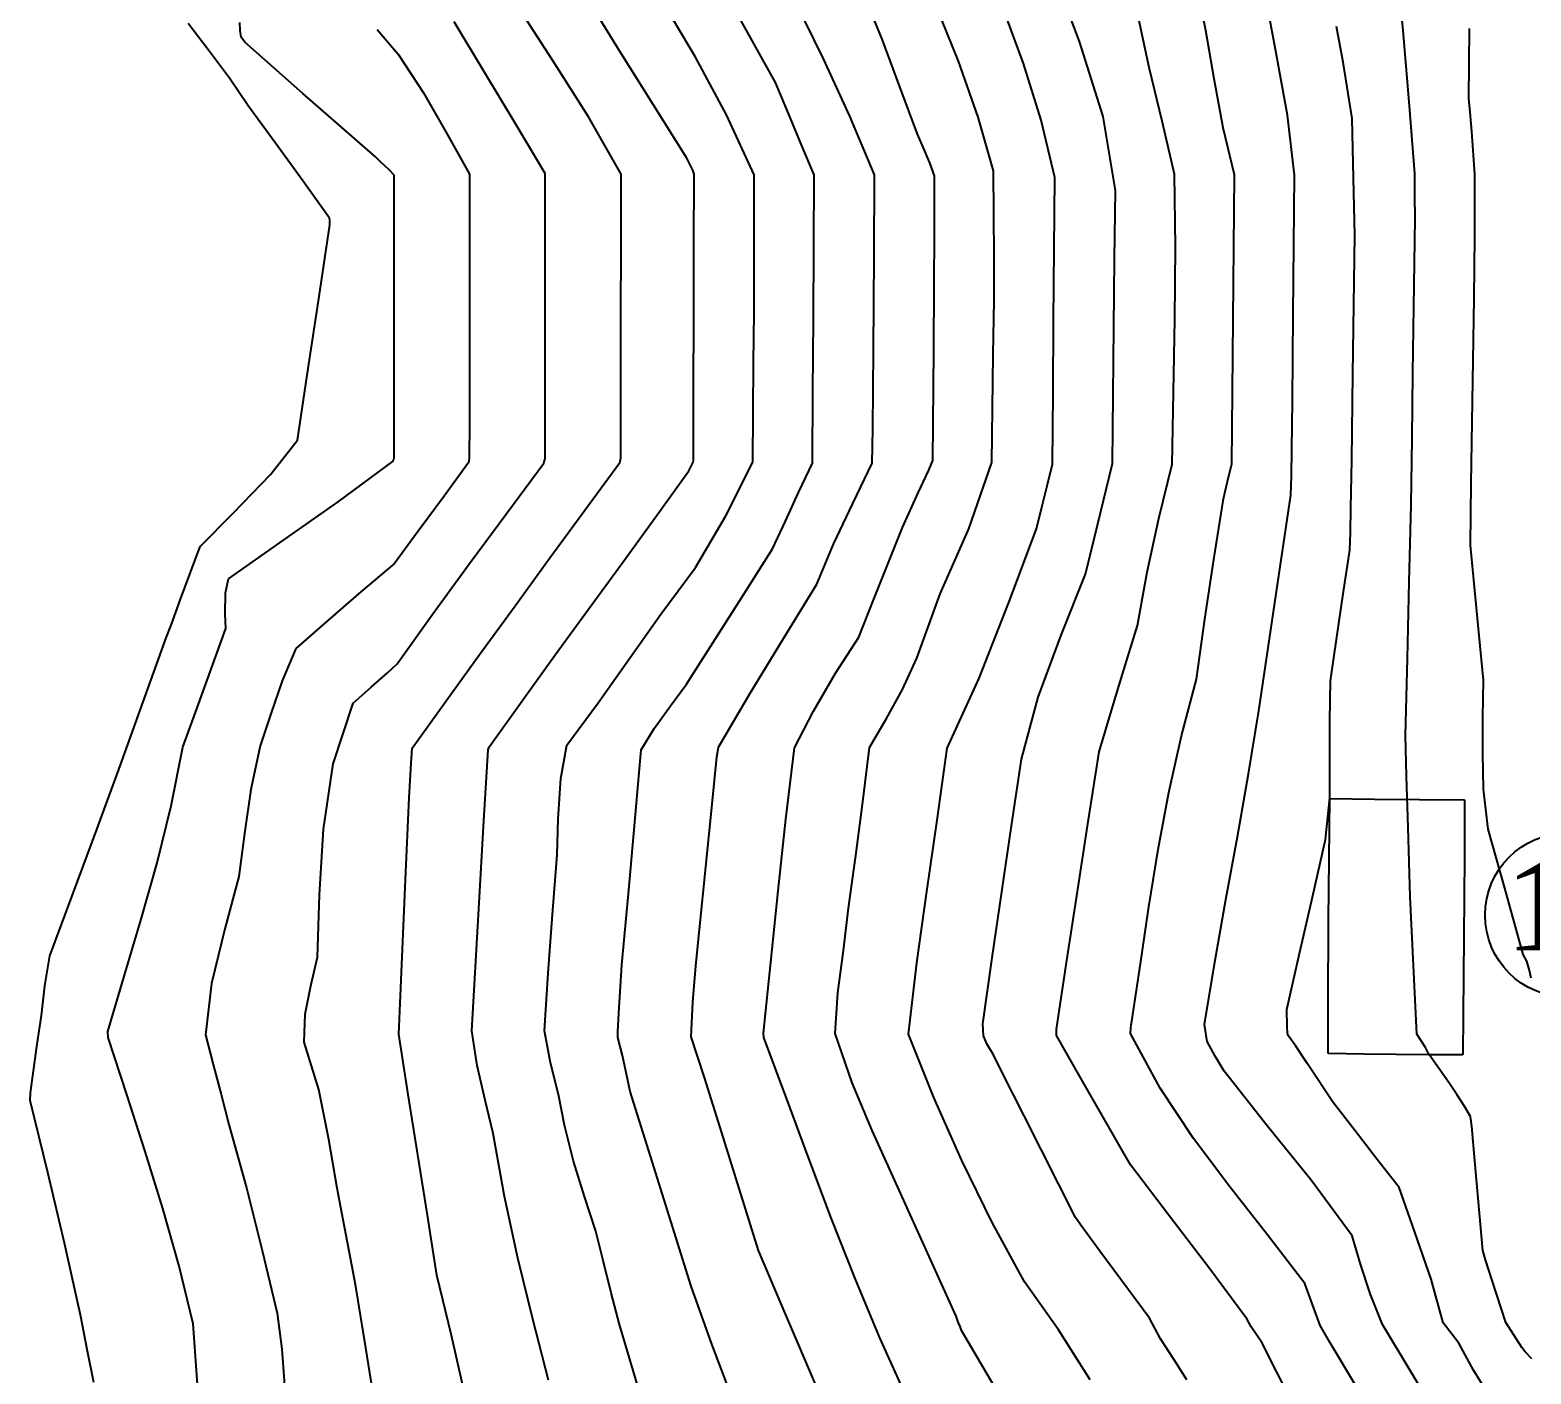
# Model space of a CAD drawing. Header units: millimetres. Extents: x 21147 to 21795, y 3328 to 3821.
# Drawn here: x 21251.2 to 21317.5, y 3493.8 to 3553.1 of the extents above; entities that cross this region are included whole.
import ezdxf

# ---------------------------------------------------------------- set-up
doc = ezdxf.new("R2010")
doc.units = ezdxf.units.MM
doc.header["$MEASUREMENT"] = 0
for name, color, linetype in [('CURVAS', 43, 'Continuous'), ('EDIFICADO', 1, 'Continuous'), ('texto', 3, 'Continuous')]:
    doc.layers.add(name, color=color, linetype=linetype)
doc.styles.add('ROMANS', font='TIMES.TTF')

msp = doc.modelspace()

# ---------------------------------------------------------------- linework, layer by layer
at = {"layer": 'CURVAS', "linetype": 'Continuous'}
for p, q in [((21297.552, 3552.571), (21296.364, 3555.729)), ((21303.122, 3553.055), (21302.55, 3555.925)), ((21311.828, 3553.059), (21311.525, 3556.21)), ((21277.25, 3552.171), (21275.773, 3554.556)), ((21280.599, 3551.889), (21279.119, 3554.389)), ((21286.257, 3551.812), (21285.038, 3554.305)), ((21288.838, 3552.685), (21287.992, 3554.777)), ((21306.249, 3551.991), (21305.747, 3554.65)), ((21274.295, 3551.753), (21272.672, 3554.249)), ((21284.142, 3550.761), (21282.54, 3553.622)), ((21292.21, 3551.702), (21291.205, 3554.176)), ((21295.074, 3551.598), (21294.162, 3554.073)), ((21300.624, 3551.429), (21300.108, 3553.833)), ((21259.11, 3552.193), (21258.219, 3553.367)), ((21260.514, 3553.063), (21260.504, 3553.415)), ((21260.553, 3552.763), (21260.514, 3553.063)), ((21266.55, 3553.11), (21267.486, 3552.015)), ((21271.306, 3551.2), (21269.962, 3553.441)), ((21303.493, 3550.929), (21303.122, 3553.055)), ((21309.189, 3551.665), (21308.898, 3553.243)), ((21312.1, 3549.906), (21311.828, 3553.059)), ((21314.732, 3550.061), (21314.76, 3553.149)), ((21260.718, 3552.54), (21260.553, 3552.763)), ((21263.281, 3550.281), (21260.718, 3552.54)), ((21289.623, 3550.57), (21288.838, 3552.685)), ((21298.596, 3549.265), (21297.552, 3552.571)), ((21260.044, 3550.959), (21259.11, 3552.193)), ((21267.486, 3552.015), (21268.596, 3550.307)), ((21275.878, 3549.253), (21274.295, 3551.753)), ((21278.735, 3549.794), (21277.25, 3552.171)), ((21281.975, 3549.335), (21280.599, 3551.889)), ((21287.416, 3549.282), (21286.257, 3551.812)), ((21293.083, 3549.243), (21292.21, 3551.702)), ((21306.733, 3549.33), (21306.249, 3551.991)), ((21309.587, 3549.177), (21309.189, 3551.665)), ((21260.864, 3549.74), (21260.044, 3550.959)), ((21272.647, 3548.965), (21271.306, 3551.2)), ((21295.862, 3549.102), (21295.074, 3551.598)), ((21301.205, 3549.065), (21300.624, 3551.429)), ((21268.596, 3550.307), (21269.642, 3548.492)), ((21284.706, 3549.402), (21284.142, 3550.761)), ((21290.404, 3548.485), (21289.623, 3550.57)), ((21303.895, 3548.764), (21303.493, 3550.929)), ((21262.073, 3548.091), (21260.864, 3549.74)), ((21264.862, 3548.901), (21263.281, 3550.281)), ((21280.223, 3547.426), (21278.735, 3549.794)), ((21312.35, 3546.755), (21312.1, 3549.906)), ((21314.794, 3549.464), (21314.732, 3550.061)), ((21273.971, 3546.745), (21272.647, 3548.965)), ((21277.326, 3546.716), (21275.878, 3549.253)), ((21283.189, 3546.696), (21281.975, 3549.335)), ((21285.273, 3548.048), (21284.706, 3549.402)), ((21288.498, 3546.696), (21287.416, 3549.282)), ((21293.758, 3546.862), (21293.083, 3549.243)), ((21296.461, 3546.58), (21295.862, 3549.102)), ((21299.135, 3545.996), (21298.596, 3549.265)), ((21301.741, 3546.726), (21301.205, 3549.065)), ((21307.041, 3546.677), (21306.733, 3549.33)), ((21309.648, 3546.549), (21309.587, 3549.177)), ((21314.864, 3548.599), (21314.794, 3549.464)), ((21266.484, 3547.484), (21264.862, 3548.901)), ((21269.642, 3548.492), (21270.636, 3546.726)), ((21290.611, 3548.016), (21290.404, 3548.485)), ((21304.396, 3546.696), (21303.895, 3548.764)), ((21315.004, 3546.726), (21314.864, 3548.599)), ((21263.275, 3546.43), (21262.073, 3548.091)), ((21285.844, 3546.696), (21285.273, 3548.048)), ((21290.939, 3547.215), (21290.611, 3548.016)), ((21266.711, 3547.26), (21266.484, 3547.484)), ((21267.081, 3546.908), (21266.711, 3547.26)), ((21280.382, 3547.102), (21280.223, 3547.426)), ((21280.483, 3546.894), (21280.382, 3547.102)), ((21291.153, 3546.648), (21290.939, 3547.215)), ((21264.452, 3544.781), (21263.275, 3546.43)), ((21267.301, 3546.677), (21267.081, 3546.908)), ((21267.301, 3543.548), (21267.301, 3546.677)), ((21270.636, 3546.726), (21270.636, 3539.433)), ((21273.971, 3543.604), (21273.971, 3546.745)), ((21277.319, 3543.582), (21277.326, 3546.716)), ((21280.544, 3546.726), (21280.483, 3546.894)), ((21280.537, 3543.568), (21280.544, 3546.726)), ((21283.192, 3544.684), (21283.189, 3546.696)), ((21285.823, 3543.51), (21285.844, 3546.696)), ((21288.487, 3543.12), (21288.498, 3546.696)), ((21291.151, 3544.056), (21291.153, 3546.648)), ((21293.768, 3544.968), (21293.758, 3546.862)), ((21296.434, 3543.415), (21296.461, 3546.58)), ((21301.789, 3543.52), (21301.741, 3546.726)), ((21304.361, 3543.502), (21304.396, 3546.696)), ((21306.983, 3540.525), (21307.041, 3546.677)), ((21309.695, 3544.022), (21309.648, 3546.549)), ((21312.352, 3545.766), (21312.35, 3546.755)), ((21314.992, 3543.972), (21315.004, 3546.726)), ((21299.101, 3542.984), (21299.135, 3545.996)), ((21312.36, 3544.781), (21312.352, 3545.766)), ((21263.995, 3541.319), (21264.471, 3544.489)), ((21264.462, 3544.694), (21264.452, 3544.781)), ((21264.474, 3544.609), (21264.462, 3544.694)), ((21264.471, 3544.489), (21264.474, 3544.609)), ((21283.199, 3542.671), (21283.192, 3544.684)), ((21293.781, 3543.08), (21293.768, 3544.968)), ((21312.35, 3543.76), (21312.36, 3544.781)), ((21291.143, 3541.883), (21291.151, 3544.056)), ((21309.614, 3537.895), (21309.695, 3544.022)), ((21312.307, 3540.858), (21312.35, 3543.76)), ((21314.962, 3541.233), (21314.992, 3543.972)), ((21267.301, 3540.42), (21267.301, 3543.548)), ((21273.971, 3540.465), (21273.971, 3543.604)), ((21277.312, 3540.45), (21277.319, 3543.582)), ((21280.53, 3540.41), (21280.537, 3543.568)), ((21285.806, 3540.324), (21285.823, 3543.51)), ((21288.46, 3538.957), (21288.487, 3543.12)), ((21293.778, 3541.154), (21293.781, 3543.08)), ((21296.409, 3540.25), (21296.434, 3543.415)), ((21301.758, 3540.304), (21301.789, 3543.52)), ((21304.329, 3540.308), (21304.361, 3543.502)), ((21283.189, 3540.619), (21283.199, 3542.671)), ((21299.069, 3539.973), (21299.101, 3542.984)), ((21291.12, 3538.952), (21291.143, 3541.883)), ((21263.519, 3538.149), (21263.995, 3541.319)), ((21293.742, 3538.762), (21293.778, 3541.154)), ((21314.921, 3538.504), (21314.962, 3541.233)), ((21267.301, 3537.291), (21267.301, 3540.42)), ((21273.971, 3537.328), (21273.971, 3540.465)), ((21277.308, 3537.321), (21277.312, 3540.45)), ((21280.522, 3537.252), (21280.53, 3540.41)), ((21283.17, 3538.412), (21283.189, 3540.619)), ((21306.946, 3536.714), (21306.983, 3540.525)), ((21312.268, 3537.956), (21312.307, 3540.858)), ((21285.79, 3537.14), (21285.806, 3540.324)), ((21296.386, 3537.085), (21296.409, 3540.25)), ((21299.038, 3536.961), (21299.069, 3539.973)), ((21301.695, 3537.098), (21301.758, 3540.304)), ((21304.299, 3537.114), (21304.329, 3540.308)), ((21270.636, 3539.433), (21270.632, 3535.677)), ((21283.153, 3536.208), (21283.17, 3538.412)), ((21288.428, 3535.479), (21288.46, 3538.957)), ((21291.075, 3534.085), (21291.12, 3538.952)), ((21293.71, 3536.373), (21293.742, 3538.762)), ((21314.877, 3535.782), (21314.921, 3538.504)), ((21263.042, 3534.98), (21263.519, 3538.149)), ((21309.562, 3534.109), (21309.614, 3537.895)), ((21312.231, 3535.057), (21312.268, 3537.956)), ((21267.301, 3534.163), (21267.301, 3537.291)), ((21273.971, 3534.192), (21273.971, 3537.328)), ((21277.306, 3534.192), (21277.308, 3537.321)), ((21280.515, 3534.095), (21280.522, 3537.252)), ((21285.775, 3533.959), (21285.79, 3537.14)), ((21296.364, 3533.92), (21296.386, 3537.085)), ((21301.644, 3533.92), (21301.695, 3537.098)), ((21304.269, 3533.92), (21304.299, 3537.114)), ((21299.009, 3533.949), (21299.038, 3536.961)), ((21306.921, 3534.568), (21306.946, 3536.714)), ((21283.14, 3534.007), (21283.153, 3536.208)), ((21293.681, 3533.988), (21293.71, 3536.373)), ((21314.838, 3533.062), (21314.877, 3535.782)), ((21270.632, 3535.677), (21270.624, 3534.266)), ((21288.401, 3533.959), (21288.428, 3535.479)), ((21312.184, 3532.121), (21312.231, 3535.057)), ((21261.85, 3533.46), (21263.042, 3534.98)), ((21306.9, 3533.409), (21306.921, 3534.568)), ((21264.841, 3532.257), (21267.262, 3534.046)), ((21267.262, 3534.046), (21267.272, 3534.085)), ((21267.272, 3534.085), (21267.284, 3534.124)), ((21267.284, 3534.124), (21267.301, 3534.163)), ((21270.607, 3534.007), (21269.509, 3532.513)), ((21270.624, 3534.266), (21270.607, 3534.007)), ((21272.286, 3531.753), (21273.913, 3533.968)), ((21273.913, 3533.968), (21273.932, 3534.039)), ((21273.932, 3534.039), (21273.952, 3534.115)), ((21273.952, 3534.115), (21273.971, 3534.192)), ((21275.725, 3531.888), (21277.267, 3533.998)), ((21277.267, 3533.998), (21277.278, 3534.059)), ((21277.278, 3534.059), (21277.29, 3534.124)), ((21277.29, 3534.124), (21277.306, 3534.192)), ((21280.311, 3533.628), (21280.442, 3533.885)), ((21280.442, 3533.885), (21280.495, 3534.006)), ((21280.495, 3534.006), (21280.515, 3534.095)), ((21281.951, 3531.639), (21283.14, 3534.007)), ((21285.15, 3532.667), (21285.775, 3533.959)), ((21287.543, 3532.182), (21288.401, 3533.959)), ((21290.898, 3533.66), (21291.075, 3534.085)), ((21292.661, 3531.062), (21293.681, 3533.988)), ((21296.124, 3532.967), (21296.364, 3533.92)), ((21298.611, 3532.316), (21299.009, 3533.949)), ((21301.053, 3531.528), (21301.644, 3533.92)), ((21304.146, 3533.407), (21304.269, 3533.92)), ((21309.53, 3531.997), (21309.562, 3534.109)), ((21260.196, 3531.761), (21261.85, 3533.46)), ((21278.842, 3531.583), (21280.311, 3533.628)), ((21290.438, 3532.653), (21290.898, 3533.66)), ((21304.027, 3532.899), (21304.146, 3533.407)), ((21306.875, 3532.559), (21306.9, 3533.409)), ((21314.81, 3530.342), (21314.838, 3533.062)), ((21269.509, 3532.513), (21268.412, 3531.023)), ((21284.579, 3531.403), (21285.15, 3532.667)), ((21289.743, 3531.119), (21290.438, 3532.653)), ((21295.888, 3532.017), (21296.124, 3532.967)), ((21303.91, 3532.393), (21304.027, 3532.899)), ((21306.402, 3529.382), (21306.875, 3532.559)), ((21258.744, 3530.293), (21260.196, 3531.761)), ((21262.387, 3530.539), (21264.841, 3532.257)), ((21270.639, 3529.532), (21272.286, 3531.753)), ((21274.184, 3529.779), (21275.725, 3531.888)), ((21286.688, 3530.388), (21287.543, 3532.182)), ((21295.654, 3531.071), (21295.888, 3532.017)), ((21298.215, 3530.685), (21298.611, 3532.316)), ((21303.485, 3529.717), (21303.91, 3532.393)), ((21309.506, 3530.892), (21309.53, 3531.997)), ((21312.1, 3528.728), (21312.184, 3532.121)), ((21277.366, 3529.549), (21278.842, 3531.583)), ((21280.603, 3529.362), (21281.951, 3531.639)), ((21284.006, 3530.176), (21284.579, 3531.403)), ((21289.094, 3529.506), (21289.743, 3531.119)), ((21300.53, 3529.155), (21301.053, 3531.528)), ((21259.999, 3528.854), (21262.387, 3530.539)), ((21268.412, 3531.023), (21267.32, 3529.535)), ((21291.4, 3528.201), (21292.661, 3531.062)), ((21294.426, 3527.819), (21295.654, 3531.071)), ((21297.823, 3529.058), (21298.215, 3530.685)), ((21309.481, 3530.128), (21309.506, 3530.892)), ((21257.885, 3527.965), (21258.744, 3530.293)), ((21272.646, 3527.674), (21274.184, 3529.779)), ((21282.742, 3528.186), (21284.006, 3530.176)), ((21285.96, 3528.63), (21286.688, 3530.388)), ((21309.192, 3528.203), (21309.481, 3530.128)), ((21314.995, 3528.351), (21314.81, 3530.342)), ((21267.32, 3529.535), (21265.837, 3528.278)), ((21269.01, 3527.315), (21270.639, 3529.532)), ((21275.889, 3527.523), (21277.366, 3529.549)), ((21279.076, 3527.298), (21280.603, 3529.362)), ((21288.45, 3527.894), (21289.094, 3529.506)), ((21300.108, 3526.802), (21300.53, 3529.155)), ((21303.086, 3527.073), (21303.485, 3529.717)), ((21305.932, 3526.209), (21306.402, 3529.382)), ((21259.866, 3528.235), (21259.999, 3528.854)), ((21284.483, 3526.225), (21285.96, 3528.63)), ((21296.739, 3526.373), (21297.823, 3529.058)), ((21312.019, 3525.337), (21312.1, 3528.728)), ((21257.464, 3526.816), (21257.885, 3527.965)), ((21259.855, 3527.318), (21259.866, 3528.235)), ((21265.837, 3528.278), (21264.383, 3527.024)), ((21281.478, 3526.2), (21282.742, 3528.186)), ((21287.808, 3526.287), (21288.45, 3527.894)), ((21290.375, 3525.353), (21291.4, 3528.201)), ((21293.13, 3524.47), (21294.426, 3527.819)), ((21308.908, 3526.28), (21309.192, 3528.203)), ((21315.182, 3526.365), (21314.995, 3528.351)), ((21259.872, 3526.666), (21259.855, 3527.318)), ((21267.437, 3525.11), (21269.01, 3527.315)), ((21271.117, 3525.572), (21272.646, 3527.674)), ((21274.417, 3525.501), (21275.889, 3527.523)), ((21277.693, 3525.338), (21279.076, 3527.298)), ((21257.247, 3526.258), (21257.464, 3526.816)), ((21259.24, 3524.916), (21259.872, 3526.666)), ((21264.383, 3527.024), (21262.964, 3525.781)), ((21299.443, 3524.644), (21300.108, 3526.802)), ((21302.714, 3524.43), (21303.086, 3527.073)), ((21256.236, 3523.432), (21257.247, 3526.258)), ((21262.964, 3525.781), (21262.37, 3524.358)), ((21280.214, 3524.216), (21281.478, 3526.2)), ((21283.019, 3523.815), (21284.483, 3526.225)), ((21286.776, 3524.702), (21287.808, 3526.287)), ((21295.733, 3523.637), (21296.739, 3526.373)), ((21305.465, 3523.039), (21305.932, 3526.209)), ((21308.625, 3524.362), (21308.908, 3526.28)), ((21315.374, 3524.381), (21315.182, 3526.365)), ((21269.6, 3523.476), (21271.117, 3525.572)), ((21272.956, 3523.479), (21274.417, 3525.501)), ((21276.307, 3523.391), (21277.693, 3525.338)), ((21289.742, 3523.978), (21290.375, 3525.353)), ((21311.941, 3521.95), (21312.019, 3525.337)), ((21258.608, 3523.169), (21259.24, 3524.916)), ((21266.287, 3524.074), (21267.015, 3524.717)), ((21267.015, 3524.717), (21267.437, 3525.11)), ((21285.813, 3523.023), (21286.776, 3524.702)), ((21291.707, 3521.386), (21293.13, 3524.47)), ((21299.007, 3523.197), (21299.443, 3524.644)), ((21262.37, 3524.358), (21261.86, 3522.894)), ((21265.502, 3523.37), (21266.287, 3524.074)), ((21279.504, 3523.249), (21280.214, 3524.216)), ((21281.614, 3521.435), (21283.019, 3523.815)), ((21289.027, 3522.687), (21289.742, 3523.978)), ((21302.049, 3521.933), (21302.714, 3524.43)), ((21308.603, 3522.61), (21308.625, 3524.362)), ((21315.343, 3522.736), (21315.374, 3524.381)), ((21255.213, 3520.607), (21256.236, 3523.432)), ((21257.976, 3521.425), (21258.608, 3523.169)), ((21264.619, 3520.694), (21265.502, 3523.37)), ((21268.098, 3521.386), (21269.6, 3523.476)), ((21271.511, 3521.454), (21272.956, 3523.479)), ((21274.924, 3521.522), (21276.307, 3523.391)), ((21278.775, 3522.253), (21279.504, 3523.249)), ((21294.993, 3520.9), (21295.733, 3523.637)), ((21298.426, 3521.221), (21299.007, 3523.197)), ((21261.86, 3522.894), (21261.389, 3521.484)), ((21284.968, 3521.406), (21285.813, 3523.023)), ((21288.284, 3521.415), (21289.027, 3522.687)), ((21305.011, 3520.247), (21305.465, 3523.039)), ((21308.593, 3520.902), (21308.603, 3522.61)), ((21315.345, 3521.136), (21315.343, 3522.736)), ((21278.201, 3521.318), (21278.775, 3522.253)), ((21301.495, 3519.424), (21302.049, 3521.933)), ((21311.951, 3521.347), (21311.941, 3521.95)), ((21257.472, 3518.844), (21257.976, 3521.425)), ((21261.389, 3521.484), (21260.989, 3519.554)), ((21268.051, 3520.724), (21268.098, 3521.386)), ((21271.264, 3518.176), (21271.463, 3521.309)), ((21271.463, 3521.309), (21271.475, 3521.357)), ((21271.475, 3521.357), (21271.492, 3521.406)), ((21271.492, 3521.406), (21271.511, 3521.454)), ((21274.656, 3520.051), (21274.924, 3521.522)), ((21277.932, 3518.121), (21278.201, 3521.318)), ((21281.551, 3521.001), (21281.614, 3521.435)), ((21284.592, 3518.244), (21284.968, 3521.406)), ((21287.995, 3519.016), (21288.284, 3521.415)), ((21291.271, 3518.205), (21291.707, 3521.386)), ((21297.938, 3518.135), (21298.426, 3521.221)), ((21311.964, 3520.745), (21311.951, 3521.347)), ((21254.182, 3517.791), (21255.213, 3520.607)), ((21264.188, 3517.815), (21264.619, 3520.694)), ((21267.974, 3519.188), (21268.051, 3520.724)), ((21281.337, 3518.913), (21281.551, 3521.001)), ((21294.554, 3517.964), (21294.993, 3520.9)), ((21308.596, 3519.189), (21308.593, 3520.902)), ((21311.98, 3520.142), (21311.964, 3520.745)), ((21315.374, 3519.568), (21315.345, 3521.136)), ((21274.547, 3518.272), (21274.656, 3520.051)), ((21304.518, 3517.468), (21305.011, 3520.247)), ((21312.048, 3517.876), (21311.98, 3520.142)), ((21260.989, 3519.554), (21260.7, 3517.621)), ((21267.814, 3515.593), (21267.974, 3519.188)), ((21301.027, 3516.906), (21301.495, 3519.424)), ((21308.402, 3517.351), (21308.596, 3519.189)), ((21315.579, 3517.81), (21315.374, 3519.568)), ((21256.849, 3516.322), (21257.472, 3518.844)), ((21280.787, 3513.384), (21281.337, 3518.913)), ((21287.679, 3516.649), (21287.995, 3519.016)), ((21271.083, 3515.072), (21271.264, 3518.176)), ((21274.506, 3516.67), (21274.547, 3518.272)), ((21277.643, 3514.961), (21277.932, 3518.121)), ((21284.251, 3515.09), (21284.592, 3518.244)), ((21290.812, 3515.053), (21291.271, 3518.205)), ((21294.124, 3515.043), (21294.554, 3517.964)), ((21297.463, 3515.064), (21297.938, 3518.135)), ((21312.147, 3514.825), (21312.048, 3517.876)), ((21253.147, 3514.992), (21254.182, 3517.791)), ((21260.7, 3517.621), (21260.456, 3515.718)), ((21264.019, 3514.911), (21264.188, 3517.815)), ((21304.013, 3514.701), (21304.518, 3517.468)), ((21307.833, 3514.809), (21308.402, 3517.351)), ((21316.317, 3515.202), (21315.579, 3517.81)), ((21274.297, 3514.049), (21274.506, 3516.67)), ((21287.351, 3514.327), (21287.679, 3516.649)), ((21300.616, 3514.384), (21301.027, 3516.906)), ((21256.148, 3513.838), (21256.849, 3516.322)), ((21260.456, 3515.718), (21259.839, 3513.413)), ((21267.515, 3508.756), (21267.814, 3515.593)), ((21317.133, 3512.275), (21316.317, 3515.202)), ((21252.113, 3512.217), (21253.147, 3514.992)), ((21263.917, 3512.159), (21264.019, 3514.911)), ((21270.91, 3511.985), (21271.083, 3515.072)), ((21277.355, 3511.828), (21277.643, 3514.961)), ((21283.929, 3511.944), (21284.251, 3515.09)), ((21290.375, 3511.909), (21290.812, 3515.053)), ((21293.704, 3512.131), (21294.124, 3515.043)), ((21296.995, 3512.01), (21297.463, 3515.064)), ((21303.523, 3511.944), (21304.013, 3514.701)), ((21307.262, 3512.319), (21307.833, 3514.809)), ((21312.293, 3511.791), (21312.147, 3514.825)), ((21274.099, 3511.458), (21274.297, 3514.049)), ((21287.13, 3512.452), (21287.351, 3514.327)), ((21300.238, 3511.86), (21300.616, 3514.384)), ((21255.408, 3511.365), (21256.148, 3513.838)), ((21259.839, 3513.413), (21259.244, 3511.002)), ((21280.627, 3511.773), (21280.787, 3513.384)), ((21251.889, 3510.895), (21252.113, 3512.217)), ((21263.634, 3510.894), (21263.917, 3512.159)), ((21270.733, 3508.901), (21270.91, 3511.985)), ((21283.607, 3508.804), (21283.929, 3511.944)), ((21286.884, 3510.589), (21287.13, 3512.452)), ((21290.005, 3508.756), (21290.375, 3511.909)), ((21293.292, 3509.222), (21293.704, 3512.131)), ((21296.53, 3508.979), (21296.995, 3512.01)), ((21303.073, 3509.193), (21303.523, 3511.944)), ((21306.7, 3509.854), (21307.262, 3512.319)), ((21317.289, 3511.984), (21317.133, 3512.275)), ((21317.412, 3511.572), (21317.289, 3511.984)), ((21254.67, 3508.882), (21255.408, 3511.365)), ((21273.942, 3508.901), (21274.099, 3511.458)), ((21277.219, 3509.693), (21277.355, 3511.828)), ((21280.481, 3510.172), (21280.627, 3511.773)), ((21299.865, 3509.339), (21300.238, 3511.86)), ((21312.437, 3508.765), (21312.293, 3511.791)), ((21317.484, 3511.235), (21317.412, 3511.572)), ((21251.741, 3509.582), (21251.889, 3510.895)), ((21259.244, 3511.002), (21258.978, 3508.736)), ((21263.383, 3509.641), (21263.634, 3510.894)), ((21286.767, 3508.785), (21286.884, 3510.589)), ((21280.418, 3508.639), (21280.481, 3510.172)), ((21251.549, 3508.318), (21251.741, 3509.582)), ((21263.334, 3508.415), (21263.383, 3509.641)), ((21277.173, 3508.859), (21277.219, 3509.693)), ((21293.311, 3508.688), (21293.292, 3509.222)), ((21299.83, 3509.176), (21299.865, 3509.339)), ((21306.722, 3509.105), (21306.7, 3509.854)), ((21254.673, 3508.788), (21254.67, 3508.882)), ((21254.68, 3508.698), (21254.673, 3508.788)), ((21254.69, 3508.61), (21254.68, 3508.698)), ((21255.508, 3506.093), (21254.69, 3508.61)), ((21258.978, 3508.736), (21259.317, 3507.418)), ((21267.932, 3506.094), (21267.515, 3508.756)), ((21270.969, 3507.383), (21270.733, 3508.901)), ((21274.201, 3507.494), (21273.942, 3508.901)), ((21277.18, 3508.61), (21277.173, 3508.859)), ((21277.383, 3507.813), (21277.18, 3508.61)), ((21281.001, 3506.844), (21280.418, 3508.639)), ((21283.61, 3508.736), (21283.607, 3508.804)), ((21283.617, 3508.671), (21283.61, 3508.736)), ((21283.627, 3508.61), (21283.617, 3508.671)), ((21284.614, 3505.937), (21283.627, 3508.61)), ((21287.526, 3506.611), (21286.767, 3508.785)), ((21291.122, 3505.968), (21290.005, 3508.756)), ((21293.46, 3508.334), (21293.311, 3508.688)), ((21296.53, 3508.882), (21296.53, 3508.979)), ((21296.532, 3508.788), (21296.53, 3508.882)), ((21296.539, 3508.697), (21296.532, 3508.788)), ((21297.628, 3506.792), (21296.539, 3508.697)), ((21299.797, 3508.785), (21299.812, 3509.032)), ((21301.105, 3506.379), (21299.797, 3508.785)), ((21299.812, 3509.032), (21299.83, 3509.176)), ((21303.192, 3508.443), (21303.073, 3509.193)), ((21306.737, 3508.805), (21306.722, 3509.105)), ((21306.759, 3508.697), (21306.737, 3508.805)), ((21307.098, 3508.225), (21306.759, 3508.697)), ((21312.632, 3508.471), (21312.437, 3508.765)), ((21251.343, 3506.813), (21251.549, 3508.318)), ((21263.98, 3506.322), (21263.334, 3508.415)), ((21293.758, 3507.851), (21293.46, 3508.334)), ((21303.535, 3507.785), (21303.192, 3508.443)), ((21307.612, 3507.458), (21307.098, 3508.225)), ((21312.822, 3508.168), (21312.632, 3508.471)), ((21312.972, 3507.88), (21312.822, 3508.168)), ((21259.317, 3507.418), (21259.673, 3506.094)), ((21271.33, 3505.853), (21270.969, 3507.383)), ((21274.564, 3506.102), (21274.201, 3507.494)), ((21277.557, 3507.001), (21277.383, 3507.813)), ((21294.165, 3507.015), (21293.758, 3507.851)), ((21303.939, 3507.132), (21303.535, 3507.785)), ((21308.742, 3505.741), (21307.612, 3507.458)), ((21313.876, 3506.578), (21312.972, 3507.88)), ((21251.262, 3506.17), (21251.343, 3506.813)), ((21277.715, 3506.237), (21277.557, 3507.001)), ((21281.77, 3504.402), (21281.001, 3506.844)), ((21288.4, 3504.506), (21287.526, 3506.611)), ((21295.102, 3505.155), (21294.165, 3507.015)), ((21298.717, 3504.889), (21297.628, 3506.792)), ((21305.829, 3504.715), (21303.939, 3507.132)), ((21314.205, 3506.1), (21313.876, 3506.578)), ((21251.238, 3505.839), (21251.262, 3506.17)), ((21256.32, 3503.578), (21255.508, 3506.093)), ((21259.673, 3506.094), (21260.018, 3504.769)), ((21264.425, 3504.11), (21263.98, 3506.322)), ((21268.352, 3503.433), (21267.932, 3506.094)), ((21274.817, 3504.74), (21274.564, 3506.102)), ((21278.612, 3503.369), (21277.715, 3506.237)), ((21285.605, 3503.27), (21284.614, 3505.937)), ((21292.359, 3503.183), (21291.122, 3505.968)), ((21302.588, 3504.15), (21301.105, 3506.379)), ((21314.52, 3505.599), (21314.205, 3506.1)), ((21252.021, 3502.657), (21251.238, 3505.839)), ((21271.676, 3504.38), (21271.33, 3505.853)), ((21309.715, 3504.487), (21308.742, 3505.741)), ((21314.81, 3505.129), (21314.52, 3505.599)), ((21260.018, 3504.769), (21260.784, 3501.978)), ((21275.223, 3503.152), (21274.817, 3504.74)), ((21297.375, 3500.675), (21295.102, 3505.155)), ((21299.806, 3502.99), (21298.717, 3504.889)), ((21307.779, 3502.315), (21305.829, 3504.715)), ((21314.862, 3504.702), (21314.81, 3505.129)), ((21315, 3503.17), (21314.862, 3504.702)), ((21264.792, 3501.959), (21264.425, 3504.11)), ((21272.175, 3501.603), (21271.676, 3504.38)), ((21283.383, 3499.217), (21281.77, 3504.402)), ((21292.115, 3496.31), (21288.4, 3504.506)), ((21304.185, 3502.022), (21302.588, 3504.15)), ((21310.687, 3503.236), (21309.715, 3504.487)), ((21257.099, 3501.059), (21256.32, 3503.578)), ((21268.774, 3500.774), (21268.352, 3503.433)), ((21279.514, 3500.5), (21278.612, 3503.369)), ((21286.613, 3500.615), (21285.605, 3503.27)), ((21252.769, 3499.475), (21252.021, 3502.657)), ((21275.711, 3501.602), (21275.223, 3503.152)), ((21293.701, 3500.454), (21292.359, 3503.183)), ((21301.52, 3500.733), (21299.806, 3502.99)), ((21311.659, 3501.988), (21310.687, 3503.236)), ((21315.344, 3499.217), (21315, 3503.17)), ((21260.784, 3501.978), (21261.482, 3499.211)), ((21265.004, 3500.872), (21264.792, 3501.959)), ((21305.839, 3499.917), (21304.185, 3502.022)), ((21309.578, 3499.859), (21307.779, 3502.315)), ((21312.351, 3500.026), (21311.659, 3501.988)), ((21272.765, 3498.88), (21272.175, 3501.603)), ((21276.208, 3500.073), (21275.711, 3501.602)), ((21257.816, 3498.528), (21257.099, 3501.059)), ((21265.375, 3498.868), (21265.004, 3500.872)), ((21269.197, 3498.118), (21268.774, 3500.774)), ((21287.654, 3497.977), (21286.613, 3500.615)), ((21297.607, 3500.335), (21297.375, 3500.675)), ((21303.246, 3498.472), (21301.52, 3500.733)), ((21276.541, 3498.711), (21276.208, 3500.073)), ((21280.418, 3497.632), (21279.514, 3500.5)), ((21295.129, 3497.836), (21293.701, 3500.454)), ((21298.454, 3499.181), (21297.607, 3500.335)), ((21313.068, 3497.941), (21312.351, 3500.026)), ((21253.474, 3496.3), (21252.769, 3499.475)), ((21307.488, 3497.758), (21305.839, 3499.917)), ((21309.973, 3498.565), (21309.578, 3499.859)), ((21261.482, 3499.211), (21262.138, 3496.446)), ((21265.599, 3497.71), (21265.375, 3498.868)), ((21273.42, 3496.183), (21272.765, 3498.88)), ((21276.879, 3497.35), (21276.541, 3498.711)), ((21284.631, 3496.268), (21283.383, 3499.217)), ((21300.643, 3496.222), (21298.454, 3499.181)), ((21315.466, 3498.798), (21315.344, 3499.217)), ((21315.764, 3497.885), (21315.466, 3498.798)), ((21258.443, 3495.979), (21257.816, 3498.528)), ((21269.836, 3495.457), (21269.197, 3498.118)), ((21288.744, 3495.364), (21287.654, 3497.977)), ((21304.94, 3496.203), (21303.246, 3498.472)), ((21310.399, 3497.276), (21309.973, 3498.565)), ((21266.054, 3494.922), (21265.599, 3497.71)), ((21277.258, 3495.94), (21276.879, 3497.35)), ((21281.321, 3495.074), (21280.418, 3497.632)), ((21296.623, 3495.704), (21295.129, 3497.836)), ((21308.178, 3495.901), (21307.488, 3497.758)), ((21313.594, 3496.018), (21313.068, 3497.941)), ((21316.365, 3496.028), (21315.764, 3497.885)), ((21310.92, 3495.94), (21310.399, 3497.276)), ((21253.759, 3494.841), (21253.474, 3496.3)), ((21258.64, 3493.104), (21258.443, 3495.979)), ((21262.138, 3496.446), (21262.346, 3494.858)), ((21274.113, 3493.488), (21273.42, 3496.183)), ((21285.899, 3493.308), (21284.631, 3496.268)), ((21292.199, 3496.055), (21292.115, 3496.31)), ((21292.284, 3495.857), (21292.199, 3496.055)), ((21301.131, 3495.307), (21300.643, 3496.222)), ((21305.131, 3495.84), (21304.94, 3496.203)), ((21314.291, 3495.125), (21313.594, 3496.018)), ((21317.065, 3494.929), (21316.365, 3496.028)), ((21270.445, 3492.796), (21269.836, 3495.457)), ((21278.131, 3492.978), (21277.258, 3495.94)), ((21289.898, 3492.78), (21288.744, 3495.364)), ((21292.348, 3495.687), (21292.284, 3495.857)), ((21293.767, 3493.247), (21292.348, 3495.687)), ((21298.023, 3493.501), (21296.623, 3495.704)), ((21305.378, 3495.477), (21305.131, 3495.84)), ((21305.602, 3495.153), (21305.378, 3495.477)), ((21308.616, 3495.14), (21308.178, 3495.901)), ((21312.105, 3493.983), (21310.92, 3495.94)), ((21254.048, 3493.383), (21253.759, 3494.841)), ((21262.346, 3494.858), (21262.471, 3493.275)), ((21266.511, 3492.132), (21266.054, 3494.922)), ((21282.292, 3492.524), (21281.321, 3495.074)), ((21301.726, 3494.392), (21301.131, 3495.307)), ((21306.927, 3492.528), (21305.602, 3495.153)), ((21309.733, 3493.269), (21308.616, 3495.14)), ((21314.936, 3493.935), (21314.291, 3495.125)), ((21317.217, 3494.742), (21317.065, 3494.929)), ((21317.51, 3494.432), (21317.217, 3494.742)), ((21302.286, 3493.509), (21301.726, 3494.392)), ((21313.265, 3492.063), (21312.105, 3493.983)), ((21315.549, 3492.926), (21314.936, 3493.935))]:
    msp.add_line(p, q, dxfattribs=at)
at = {"layer": 'EDIFICADO', "linetype": 'Continuous'}
for p, q in [((21308.546, 3513.802), (21308.596, 3519.16)), ((21308.596, 3519.16), (21310.573, 3519.14)), ((21310.573, 3519.14), (21312.554, 3519.121)), ((21312.554, 3519.121), (21314.537, 3519.101)), ((21314.537, 3519.101), (21314.542, 3516.567)), ((21314.542, 3516.567), (21314.514, 3513.051)), ((21308.527, 3510.052), (21308.546, 3513.802)), ((21314.514, 3513.051), (21314.489, 3509.619)), ((21308.528, 3507.91), (21308.527, 3510.052)), ((21314.489, 3509.619), (21314.469, 3507.851)), ((21310.118, 3507.877), (21308.528, 3507.91)), ((21312.944, 3507.851), (21310.118, 3507.877)), ((21314.469, 3507.851), (21312.944, 3507.851))]:
    msp.add_line(p, q, dxfattribs=at)
at = {"layer": 'texto', "color": 1}
msp.add_circle((21319.066, 3514.016), 3.617, dxfattribs=at)

# ---------------------------------------------------------------- texts
at = {"layer": 'texto', "color": 1, "style": 'ROMANS'}
msp.add_text('19', height=3.8973, dxfattribs=at).set_placement((21316.323, 3512.456))

doc.saveas('drawing.dxf')
